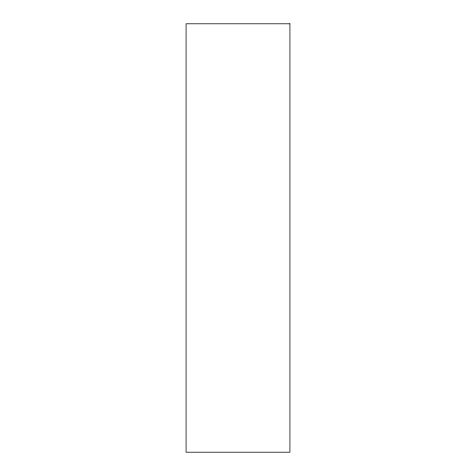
<?xml version="1.0" encoding="UTF-8"?>
<svg xmlns="http://www.w3.org/2000/svg" width="476" height="476" viewBox="0 0 476 476"><rect width="100%" height="100%" fill="white"/><g stroke="black" fill="none" stroke-linecap="round" stroke-linejoin="round"><path stroke-width="0.71" d="M289.926 23.8L186.074 23.8L186.074 452.2L289.926 452.2L289.926 23.8"/></g></svg>
